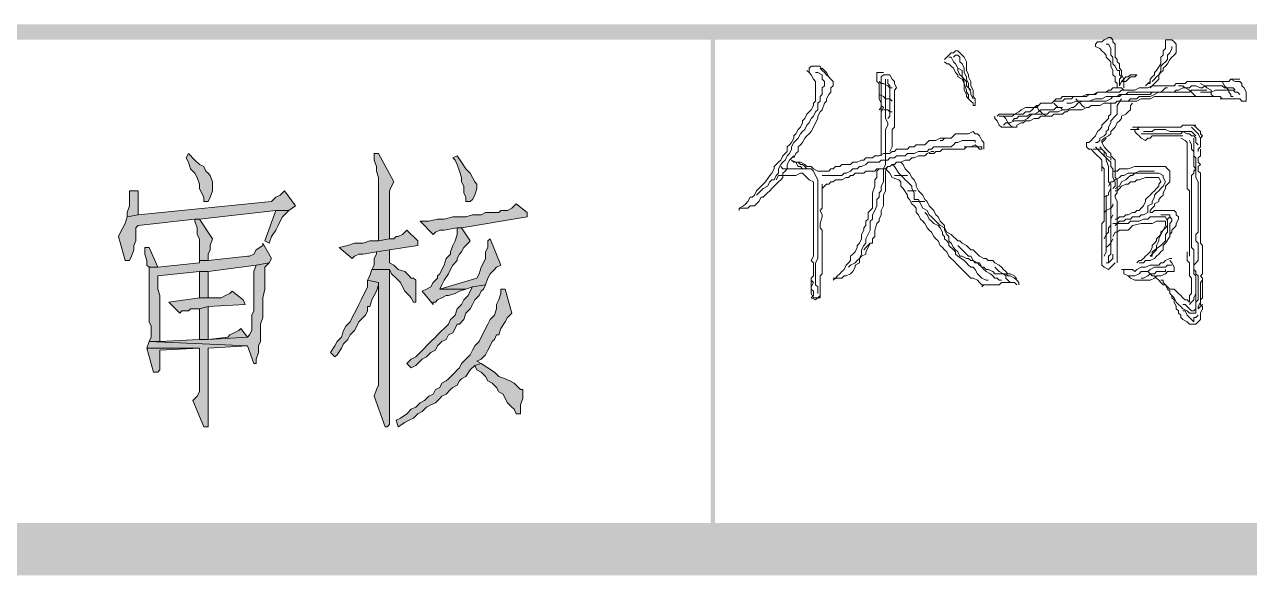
# Model space of a CAD drawing. Header units: inches. Extents: x 20 to 409, y 5 to 283.
# Drawn here: x 330 to 353.73, y 5.1 to 15.77 of the extents above; entities that cross this region are included whole.
import ezdxf

# ---------------------------------------------------------------- set-up
doc = ezdxf.new("R2010")
doc.units = ezdxf.units.IN
doc.header["$MEASUREMENT"] = 0
doc.layers.add('C00-00-00', color=7, linetype='Continuous')

msp = doc.modelspace()

# ---------------------------------------------------------------- hatches: boundary and pattern name
at = {"layer": 'C00-00-00'}
h = msp.add_hatch(color=0, dxfattribs=at)
h.dxf.hatch_style = 2
h.paths.add_polyline_path([(28.33, 15.766), (28.33, 15.469), (408.314, 15.766)])
h = msp.add_hatch(color=0, dxfattribs=at)
h.dxf.hatch_style = 2
h.paths.add_polyline_path([(28.33, 15.469), (408.314, 15.766), (408.314, 15.469)])
h = msp.add_hatch(color=0, dxfattribs=at)
h.dxf.hatch_style = 2
h.paths.add_polyline_path([(343.29, 5.606), (343.375, 5.606), (343.29, 15.596)])
h = msp.add_hatch(color=0, dxfattribs=at)
h.dxf.hatch_style = 2
h.paths.add_polyline_path([(343.375, 5.606), (343.29, 15.596), (343.375, 15.596)])
h = msp.add_hatch(color=0, dxfattribs=at)
h.dxf.hatch_style = 2
h.paths.add_polyline_path([(333.172, 13.268), (333.13, 13.183), (333.172, 13.099), (333.215, 12.972), (333.299, 12.887), (333.342, 12.802), (333.384, 12.675), (333.384, 12.591), (333.426, 12.506), (333.469, 12.421), (333.469, 12.337), (333.553, 12.337), (333.596, 12.421), (333.638, 12.548), (333.638, 12.718), (333.596, 12.845), (333.553, 12.887), (333.511, 12.929), (333.469, 13.014), (333.384, 13.056), (333.299, 13.141)])
h = msp.add_hatch(color=0, dxfattribs=at)
h.dxf.hatch_style = 2
h.paths.add_polyline_path([(336.855, 13.268), (336.771, 13.268), (336.771, 13.141), (336.813, 13.014), (336.813, 12.929), (336.855, 12.802), (336.855, 11.575), (337.067, 11.617), (337.067, 12.04), (337.067, 12.125), (337.067, 12.548), (337.109, 12.633), (337.152, 12.718)])
h = msp.add_hatch(color=0, dxfattribs=at)
h.dxf.hatch_style = 2
h.paths.add_polyline_path([(338.379, 13.226), (338.295, 13.183), (338.337, 13.141), (338.379, 13.056), (338.422, 12.929), (338.464, 12.802), (338.464, 12.718), (338.506, 12.633), (338.506, 12.506), (338.549, 12.421), (338.549, 12.337), (338.633, 12.337), (338.676, 12.379), (338.718, 12.464), (338.76, 12.591), (338.76, 12.675), (338.718, 12.718), (338.676, 12.802), (338.633, 12.887), (338.549, 12.972), (338.464, 13.099)])
h = msp.add_hatch(color=0, dxfattribs=at)
h.dxf.hatch_style = 2
h.paths.add_polyline_path([(335.035, 12.548), (334.95, 12.464), (334.866, 12.421), (334.823, 12.379), (334.781, 12.337), (332.199, 12.083), (331.987, 12.04), (331.945, 11.913), (331.902, 11.829), (331.86, 11.744), (331.818, 11.659), (331.945, 11.194), (332.029, 11.194), (332.072, 11.278), (332.114, 11.405), (332.114, 11.49), (332.156, 11.575), (332.156, 11.829), (332.199, 11.871), (333.299, 11.998), (333.384, 11.998), (334.866, 12.167), (335.12, 12.167), (335.247, 12.252)])
h = msp.add_hatch(color=0, dxfattribs=at)
h.dxf.hatch_style = 2
h.paths.add_polyline_path([(332.199, 12.548), (332.029, 12.548), (332.029, 12.464), (332.029, 12.252), (331.987, 12.125), (331.987, 12.04), (332.199, 12.083)])
h = msp.add_hatch(color=0, dxfattribs=at)
h.dxf.hatch_style = 2
h.paths.add_polyline_path([(335.12, 12.167), (334.866, 12.167), (334.654, 11.575), (334.739, 11.532), (334.781, 11.659), (334.866, 11.786), (334.908, 11.871), (334.95, 11.956), (334.993, 12.04), (335.035, 12.083), (335.077, 12.125)])
h = msp.add_hatch(color=0, dxfattribs=at)
h.dxf.hatch_style = 2
h.paths.add_polyline_path([(339.522, 12.294), (339.438, 12.21), (339.353, 12.167), (339.226, 12.167), (339.184, 12.125), (338.93, 12.125), (338.845, 12.083), (338.676, 12.083), (338.549, 12.04), (338.295, 12.04), (338.125, 11.998), (337.998, 11.998), (337.829, 11.956), (337.66, 11.956), (337.914, 11.702), (337.956, 11.744), (338.041, 11.786), (338.125, 11.786), (338.379, 11.829), (338.464, 11.829), (339.734, 12.04), (339.734, 12.125)])
h = msp.add_hatch(color=0, dxfattribs=at)
h.dxf.hatch_style = 2
h.paths.add_polyline_path([(333.384, 11.998), (333.299, 11.998), (333.299, 11.956), (333.342, 11.829), (333.342, 11.702), (333.384, 11.617), (333.384, 11.194), (333.553, 11.194), (333.553, 11.321), (333.596, 11.405), (333.596, 11.49), (333.638, 11.617)])
h = msp.add_hatch(color=0, dxfattribs=at)
h.dxf.hatch_style = 2
h.paths.add_polyline_path([(337.406, 11.786), (337.321, 11.702), (337.236, 11.659), (337.194, 11.659), (337.152, 11.617), (337.067, 11.617), (336.855, 11.575), (336.686, 11.575), (336.559, 11.532), (336.39, 11.532), (336.263, 11.49), (336.093, 11.448), (336.347, 11.236), (336.39, 11.278), (336.474, 11.321), (336.559, 11.321), (336.813, 11.363), (337.067, 11.405), (337.617, 11.49), (337.617, 11.575)])
h = msp.add_hatch(color=0, dxfattribs=at)
h.dxf.hatch_style = 2
h.paths.add_polyline_path([(338.464, 11.829), (338.379, 11.829), (338.379, 11.786), (338.379, 11.702), (338.337, 11.575), (338.295, 11.49), (338.252, 11.363), (338.252, 11.321), (338.168, 11.236), (338.125, 11.109), (338.083, 11.024), (338.041, 10.94), (337.998, 10.897), (337.998, 10.855), (337.914, 10.77), (337.871, 10.686), (337.787, 10.643), (337.702, 10.601), (337.914, 10.347), (337.914, 10.389), (337.956, 10.389), (337.998, 10.432), (338.083, 10.474), (338.168, 10.516), (338.21, 10.516), (338.337, 10.559), (338.422, 10.601), (338.549, 10.643), (338.041, 10.643), (338.083, 10.728), (338.125, 10.813), (338.21, 10.94), (338.252, 11.024), (338.295, 11.109), (338.379, 11.194), (338.379, 11.236), (338.422, 11.321), (338.464, 11.363), (338.506, 11.448), (338.591, 11.532), (338.633, 11.575)])
h = msp.add_hatch(color=0, dxfattribs=at)
h.dxf.hatch_style = 2
h.paths.add_polyline_path([(332.41, 11.448), (332.326, 11.448), (332.326, 11.321), (332.368, 11.194), (332.368, 11.109), (332.41, 11.067), (332.58, 11.067)])
h = msp.add_hatch(color=0, dxfattribs=at)
h.dxf.hatch_style = 2
h.paths.add_polyline_path([(334.612, 11.532), (334.612, 11.49), (334.485, 11.405), (334.442, 11.321), (334.358, 11.278), (334.315, 11.278), (333.553, 11.194), (333.384, 11.194), (333.384, 11.151), (332.58, 11.067), (332.41, 11.067), (332.41, 11.024), (332.41, 10.008), (332.453, 9.924), (332.453, 9.712), (332.41, 9.627), (332.622, 9.627), (332.622, 9.712), (332.622, 10.516), (332.58, 10.643), (332.58, 10.897), (333.384, 10.982), (333.553, 10.982), (334.485, 11.109), (334.739, 11.151), (334.781, 11.236)])
h = msp.add_hatch(color=0, dxfattribs=at)
h.dxf.hatch_style = 2
h.paths.add_polyline_path([(337.067, 11.405), (336.813, 11.363), (336.813, 11.321), (336.771, 11.236), (336.771, 11.109), (336.728, 11.024), (337.067, 11.024), (337.109, 10.94), (337.194, 10.855), (337.279, 10.77), (337.321, 10.686), (337.363, 10.601), (337.448, 10.516), (337.49, 10.474), (337.533, 10.389), (337.575, 10.389), (337.575, 10.516), (337.575, 10.813), (337.533, 10.855), (337.49, 10.855), (337.448, 10.897), (337.363, 10.982), (337.236, 11.024), (337.152, 11.109), (337.067, 11.151)])
h = msp.add_hatch(color=0, dxfattribs=at)
h.dxf.hatch_style = 2
h.paths.add_polyline_path([(339.014, 11.617), (338.972, 11.575), (338.972, 11.448), (338.93, 11.363), (338.93, 11.236), (338.887, 11.151), (338.845, 11.067), (338.803, 10.94), (338.76, 10.855), (338.041, 10.643), (338.549, 10.643), (338.676, 10.686), (338.93, 10.728), (338.972, 10.855), (339.014, 10.94), (339.099, 11.024), (339.141, 11.067), (339.226, 11.109)])
h = msp.add_hatch(color=0, dxfattribs=at)
h.dxf.hatch_style = 2
h.paths.add_polyline_path([(334.739, 11.151), (334.485, 11.109), (334.442, 10.982), (334.442, 10.22), (334.4, 10.135), (334.4, 9.839), (334.358, 9.754), (334.315, 9.712), (333.553, 9.67), (333.384, 9.67), (332.622, 9.627), (332.41, 9.627), (334.315, 9.543), (334.442, 9.204), (334.485, 9.204), (334.485, 9.289), (334.527, 9.416), (334.527, 9.543), (334.569, 9.627), (334.569, 9.966), (334.612, 10.093), (334.612, 10.474), (334.654, 10.643), (334.654, 11.067)])
h = msp.add_hatch(color=0, dxfattribs=at)
h.dxf.hatch_style = 2
h.paths.add_polyline_path([(333.553, 10.982), (333.384, 10.982), (333.384, 10.94), (333.384, 10.474), (333.553, 10.474)])
h = msp.add_hatch(color=0, dxfattribs=at)
h.dxf.hatch_style = 2
h.paths.add_polyline_path([(336.728, 11.024), (336.686, 10.897), (336.644, 10.813), (336.855, 10.77), (336.855, 8.781), (336.813, 8.696), (336.771, 8.569), (336.982, 7.976), (337.025, 7.976), (337.067, 8.019), (337.067, 11.024)])
h = msp.add_hatch(color=0, dxfattribs=at)
h.dxf.hatch_style = 2
h.paths.add_polyline_path([(336.644, 10.813), (336.644, 10.686), (336.601, 10.601), (336.559, 10.516), (336.517, 10.432), (336.474, 10.347), (336.432, 10.262), (336.39, 10.178), (336.347, 10.093), (336.305, 10.008), (336.22, 9.924), (336.178, 9.839), (336.136, 9.712), (336.051, 9.627), (336.009, 9.543), (335.924, 9.416), (336.009, 9.331), (336.051, 9.373), (336.136, 9.5), (336.178, 9.585), (336.263, 9.67), (336.305, 9.754), (336.39, 9.839), (336.432, 9.924), (336.474, 10.008), (336.559, 10.093), (336.601, 10.135), (336.644, 10.22), (336.644, 10.305), (336.686, 10.305), (336.728, 10.432), (336.771, 10.516), (336.813, 10.601), (336.855, 10.728), (336.855, 10.77)])
h = msp.add_hatch(color=0, dxfattribs=at)
h.dxf.hatch_style = 2
h.paths.add_polyline_path([(338.93, 10.728), (338.676, 10.686), (338.633, 10.601), (338.591, 10.516), (338.506, 10.432), (338.464, 10.347), (338.379, 10.262), (338.337, 10.135), (338.295, 10.093), (338.252, 10.051), (338.21, 9.966), (338.125, 9.881), (338.083, 9.839), (337.998, 9.754), (337.956, 9.712), (337.871, 9.627), (337.787, 9.543), (337.744, 9.5), (337.66, 9.416), (337.575, 9.331), (337.49, 9.289), (337.406, 9.204), (337.49, 9.119), (337.575, 9.162), (337.66, 9.246), (337.702, 9.289), (337.787, 9.331), (337.871, 9.416), (337.956, 9.458), (337.998, 9.543), (338.083, 9.627), (338.168, 9.67), (338.21, 9.754), (338.295, 9.797), (338.337, 9.881), (338.379, 9.966), (338.422, 9.966), (338.506, 10.051), (338.549, 10.178), (338.633, 10.262), (338.676, 10.347), (338.718, 10.432), (338.803, 10.516), (338.845, 10.601), (338.887, 10.643)])
h = msp.add_hatch(color=0, dxfattribs=at)
h.dxf.hatch_style = 2
h.paths.add_polyline_path([(334.019, 10.601), (333.977, 10.559), (333.892, 10.516), (333.807, 10.474), (333.384, 10.474), (332.791, 10.389), (333.003, 10.178), (333.045, 10.22), (333.172, 10.22), (333.215, 10.262), (333.384, 10.262), (333.553, 10.305), (334.273, 10.347), (334.231, 10.432)])
h = msp.add_hatch(color=0, dxfattribs=at)
h.dxf.hatch_style = 2
h.paths.add_polyline_path([(339.311, 10.643), (339.226, 10.643), (339.226, 10.559), (339.184, 10.432), (339.141, 10.347), (339.141, 10.262), (339.099, 10.135), (339.014, 10.051), (338.972, 9.966), (338.93, 9.881), (338.887, 9.797), (338.845, 9.712), (338.803, 9.627), (338.718, 9.543), (338.676, 9.458), (338.633, 9.373), (338.549, 9.289), (338.464, 9.204), (338.422, 9.119), (338.379, 9.077), (338.337, 9.035), (338.295, 8.992), (338.21, 8.908), (338.168, 8.865), (338.083, 8.823), (338.041, 8.738), (337.956, 8.696), (337.914, 8.611), (337.829, 8.569), (337.744, 8.484), (337.66, 8.442), (337.575, 8.357), (337.49, 8.315), (337.406, 8.23), (337.279, 8.146), (337.194, 8.103), (337.236, 7.976), (337.363, 8.061), (337.448, 8.103), (337.533, 8.146), (337.617, 8.23), (337.702, 8.273), (337.787, 8.357), (337.871, 8.4), (337.956, 8.442), (338.041, 8.527), (338.083, 8.569), (338.168, 8.611), (338.252, 8.696), (338.295, 8.738), (338.379, 8.781), (338.422, 8.865), (338.464, 8.908), (338.549, 8.95), (338.633, 9.077), (338.718, 9.162), (338.845, 9.204), (338.76, 9.246), (338.845, 9.289), (338.93, 9.373), (338.972, 9.458), (339.014, 9.543), (339.057, 9.627), (339.099, 9.67), (339.141, 9.754), (339.184, 9.754), (339.226, 9.881), (339.311, 10.008), (339.353, 10.093), (339.395, 10.135), (339.438, 10.178)])
h = msp.add_hatch(color=0, dxfattribs=at)
h.dxf.hatch_style = 2
h.paths.add_polyline_path([(333.553, 10.305), (333.384, 10.262), (333.384, 9.67), (333.553, 9.67)])
h = msp.add_hatch(color=0, dxfattribs=at)
h.dxf.hatch_style = 2
h.paths.add_polyline_path([(334.188, 9.881), (334.146, 9.839), (334.061, 9.797), (333.977, 9.754), (333.934, 9.712), (333.553, 9.67), (334.315, 9.712)])
h = msp.add_hatch(color=0, dxfattribs=at)
h.dxf.hatch_style = 2
h.paths.add_polyline_path([(332.41, 9.627), (332.368, 9.5), (333.384, 9.5), (333.384, 9.416), (333.384, 8.654), (333.342, 8.569), (333.257, 8.484), (333.469, 7.976), (333.553, 7.976), (333.553, 8.781), (333.553, 9.5), (334.315, 9.543)])
h = msp.add_hatch(color=0, dxfattribs=at)
h.dxf.hatch_style = 2
h.paths.add_polyline_path([(332.368, 9.5), (332.495, 9.035), (332.58, 9.035), (332.622, 9.077), (332.622, 9.458), (333.384, 9.5)])
h = msp.add_hatch(color=0, dxfattribs=at)
h.dxf.hatch_style = 2
h.paths.add_polyline_path([(338.845, 9.204), (338.718, 9.162), (338.76, 9.077), (338.845, 9.035), (338.93, 8.95), (338.972, 8.865), (339.057, 8.823), (339.141, 8.738), (339.184, 8.654), (339.268, 8.611), (339.311, 8.527), (339.353, 8.442), (339.438, 8.357), (339.48, 8.315), (339.522, 8.23), (339.607, 8.23), (339.607, 8.4), (339.649, 8.527), (339.649, 8.696), (339.607, 8.696), (339.565, 8.738), (339.522, 8.781), (339.48, 8.823), (339.395, 8.865), (339.311, 8.908), (339.184, 8.95), (339.099, 9.035), (338.972, 9.119)])
h = msp.add_hatch(color=0, dxfattribs=at)
h.dxf.hatch_style = 2
h.paths.add_polyline_path([(28.838, 6.114), (27.822, 5.098), (407.806, 6.114)])
h = msp.add_hatch(color=0, dxfattribs=at)
h.dxf.hatch_style = 2
h.paths.add_polyline_path([(27.822, 5.098), (407.806, 6.114), (408.822, 5.098)])

# ---------------------------------------------------------------- linework, layer by layer
at = {"layer": 'C00-00-00', "color": 0, "lineweight": 0}
for points in [[(350.741, 15.342), (350.741, 15.385), (350.783, 15.427), (350.868, 15.427), (350.91, 15.469), (350.995, 15.512), (351.037, 15.512), (351.079, 15.469), (351.079, 15.427), (351.122, 15.385), (351.122, 15.131), (351.164, 15.088), (351.164, 15.046), (351.206, 15.004), (351.206, 14.919), (351.249, 14.877), (351.249, 14.792), (351.291, 14.707), (351.291, 14.58), (351.291, 14.538)], [(352.095, 15.469), (352.095, 15.3), (352.053, 15.258), (352.053, 15.173), (352.011, 15.131), (352.011, 15.004), (351.926, 14.877), (351.884, 14.834), (351.884, 14.792), (351.841, 14.75), (351.799, 14.707), (351.799, 14.623), (351.757, 14.623)], [(352.095, 15.469), (352.222, 15.469), (352.265, 15.427), (352.307, 15.385), (352.307, 15.215), (352.265, 15.173), (352.222, 15.131), (352.18, 15.088), (352.138, 15.004), (352.095, 14.961), (352.053, 14.919), (352.053, 14.877), (352.011, 14.834), (351.968, 14.792), (351.968, 14.707), (351.926, 14.665), (351.884, 14.623), (351.841, 14.58), (351.799, 14.538)], [(347.82, 15.088), (347.862, 15.131), (347.904, 15.173), (347.947, 15.215), (347.989, 15.215), (348.031, 15.258), (348.074, 15.258), (348.116, 15.215), (348.158, 15.173), (348.201, 15.131), (348.243, 15.046), (348.243, 14.877), (348.285, 14.792), (348.285, 14.75), (348.328, 14.665), (348.328, 14.58), (348.37, 14.496), (348.37, 14.369), (348.412, 14.326), (348.412, 14.199), (348.37, 14.199), (348.37, 14.242), (348.328, 14.284), (348.285, 14.326), (348.243, 14.369)], [(350.741, 15.342), (350.825, 15.3), (350.868, 15.258), (350.91, 15.215), (350.952, 15.173), (350.952, 15.131), (350.995, 15.088), (351.037, 15.046), (351.037, 14.961), (351.079, 14.877), (351.079, 14.792), (351.122, 14.75), (351.122, 14.665), (351.164, 14.623), (351.164, 14.538)], [(350.952, 15.385), (350.995, 15.385), (351.037, 15.3), (351.037, 15.173), (351.079, 15.131), (351.079, 15.004), (351.122, 14.961), (351.164, 14.877), (351.206, 14.877), (351.206, 14.792), (351.249, 14.75), (351.206, 14.707), (351.206, 14.58), (351.249, 14.665), (351.333, 14.665), (351.418, 14.75), (351.503, 14.75), (351.545, 14.792), (351.418, 14.792), (351.376, 14.75), (351.333, 14.75), (351.291, 14.707), (351.249, 14.665)], [(352.222, 15.342), (352.222, 15.3), (352.18, 15.215), (352.138, 15.173), (352.138, 15.088), (352.095, 15.046), (352.053, 15.004), (352.011, 14.961), (352.011, 14.877), (351.968, 14.792), (351.926, 14.75), (351.884, 14.707), (351.841, 14.665)], [(345.195, 14.834), (345.195, 14.919), (345.237, 14.961), (345.407, 14.961), (345.449, 14.877), (345.491, 14.834), (345.534, 14.792), (345.576, 14.75), (345.534, 14.792), (345.491, 14.834), (345.449, 14.877), (345.407, 14.919)], [(347.82, 15.046), (347.862, 15.004), (347.904, 15.004), (347.947, 14.961), (347.989, 14.919), (348.031, 14.834), (348.074, 14.792), (348.074, 14.75), (348.158, 14.707), (348.201, 14.623), (348.243, 14.496), (348.243, 14.453), (348.285, 14.411), (348.285, 14.326), (348.328, 14.284)], [(347.904, 15.131), (347.947, 15.131), (347.989, 15.046), (348.031, 15.004), (348.074, 14.919), (348.074, 14.877), (348.116, 14.792), (348.158, 14.75), (348.201, 14.707), (348.243, 14.665), (348.243, 14.58), (348.285, 14.538), (348.328, 14.496)], [(347.947, 15.131), (347.989, 15.046), (348.031, 15.004), (348.074, 14.919), (348.158, 14.877), (348.158, 14.75), (348.201, 14.665), (348.201, 14.496), (348.243, 14.411), (348.243, 14.369), (348.285, 14.326), (348.328, 14.284)], [(347.989, 15.131), (348.031, 15.173), (348.074, 15.173), (348.116, 15.131), (348.116, 15.046), (348.158, 15.004), (348.201, 14.919), (348.201, 14.834), (348.243, 14.75), (348.243, 14.707), (348.285, 14.623), (348.285, 14.538), (348.328, 14.453), (348.328, 14.411), (348.37, 14.326)], [(345.153, 14.877), (345.195, 14.834), (345.237, 14.792), (345.28, 14.707), (345.322, 14.665), (345.322, 14.284), (345.28, 14.242), (345.28, 14.199), (345.237, 14.115), (345.195, 14.072), (345.153, 14.03), (345.11, 13.945), (345.068, 13.903), (345.068, 13.861), (345.026, 13.776), (344.983, 13.734), (344.941, 13.649), (344.899, 13.607), (344.899, 13.564), (344.856, 13.48), (344.814, 13.437), (344.772, 13.395), (344.772, 13.31), (344.729, 13.268), (344.687, 13.226), (344.645, 13.141), (344.602, 13.099), (344.56, 13.056), (344.518, 13.014), (344.518, 12.972), (344.475, 12.887), (344.433, 12.845), (344.348, 12.718), (344.306, 12.675), (344.264, 12.633), (344.221, 12.591), (344.179, 12.548), (344.137, 12.464), (344.094, 12.421), (344.052, 12.421), (344.01, 12.337), (343.967, 12.294), (343.925, 12.252), (343.84, 12.21), (343.84, 12.167)], [(345.322, 14.834), (345.364, 14.834), (345.449, 14.792), (345.449, 14.707), (345.491, 14.665), (345.491, 14.58), (345.449, 14.538), (345.449, 14.411), (345.407, 14.369), (345.407, 14.284), (345.364, 14.242), (345.364, 14.115), (345.322, 14.072), (345.28, 13.988), (345.237, 13.945), (345.195, 13.861), (345.153, 13.818), (345.11, 13.734), (345.068, 13.691), (345.026, 13.649), (344.983, 13.564), (344.941, 13.522), (344.899, 13.48), (344.856, 13.395), (344.856, 13.353), (344.814, 13.268), (344.772, 13.226), (344.729, 13.141), (344.687, 13.099), (344.645, 13.056), (344.602, 12.972), (344.602, 12.887), (344.56, 12.845), (344.518, 12.76), (344.475, 12.76), (344.433, 12.718), (344.391, 12.633), (344.306, 12.591), (344.221, 12.506), (344.179, 12.464)], [(345.449, 14.919), (345.491, 14.877), (345.534, 14.834), (345.576, 14.75), (345.618, 14.707), (345.661, 14.665), (345.661, 14.58), (345.618, 14.538), (345.618, 14.453), (345.576, 14.411), (345.534, 14.326), (345.534, 14.284), (345.491, 14.242), (345.449, 14.115), (345.407, 14.072), (345.364, 13.988), (345.364, 13.945), (345.322, 13.861), (345.28, 13.776), (345.237, 13.691), (345.195, 13.649), (345.153, 13.607), (345.11, 13.564), (345.068, 13.48), (345.026, 13.437), (344.983, 13.395), (344.983, 13.31), (344.941, 13.268), (344.899, 13.183)], [(346.634, 14.834), (346.507, 14.834), (346.507, 14.792), (346.507, 14.665), (346.55, 14.623), (346.55, 14.326), (346.592, 14.242), (346.592, 14.157), (346.55, 14.115)], [(346.592, 14.75), (346.634, 14.792), (346.761, 14.792), (346.804, 14.707), (346.846, 14.665), (346.846, 14.623), (346.888, 14.538), (346.846, 14.496), (346.846, 13.776), (346.804, 13.734), (346.804, 13.395), (346.761, 13.31)], [(346.592, 14.75), (346.592, 14.199), (346.634, 14.157), (346.592, 14.072), (346.592, 13.226)], [(346.677, 14.707), (346.677, 13.945), (346.719, 13.861), (346.719, 13.818), (346.677, 13.734), (346.677, 13.056), (346.634, 12.972), (346.634, 12.718), (346.592, 12.633), (346.592, 12.548), (346.55, 12.506), (346.55, 12.421), (346.507, 12.379), (346.507, 12.252), (346.465, 12.167), (346.423, 12.083), (346.423, 11.998), (346.38, 11.956), (346.38, 11.786), (346.296, 11.617), (346.296, 11.532), (346.253, 11.49), (346.211, 11.405), (346.211, 11.321), (346.169, 11.236), (346.126, 11.194), (346.084, 11.151), (345.999, 11.109), (345.957, 11.067)], [(346.55, 14.665), (346.592, 14.623), (346.634, 14.623), (346.719, 14.58), (346.761, 14.538), (346.804, 14.538)], [(346.719, 14.707), (346.719, 14.623), (346.761, 14.58), (346.761, 13.988), (346.719, 13.945)], [(348.836, 13.988), (348.878, 14.03), (349.174, 14.03), (349.259, 14.072), (349.301, 14.115), (349.386, 14.157), (349.555, 14.157), (349.598, 14.199), (349.64, 14.199), (349.682, 14.242), (349.894, 14.242), (349.936, 14.284), (350.106, 14.284), (350.148, 14.326), (350.275, 14.326), (350.317, 14.369), (350.487, 14.369), (350.571, 14.411), (350.698, 14.411), (350.783, 14.453), (351.206, 14.453), (351.249, 14.496), (351.503, 14.496), (351.587, 14.538), (351.757, 14.538), (351.841, 14.58), (352.265, 14.58), (352.307, 14.623), (352.476, 14.623), (352.519, 14.665), (353.323, 14.665), (353.365, 14.707), (353.535, 14.707)], [(348.878, 13.988), (349.132, 13.988), (349.174, 14.03), (349.344, 14.03), (349.386, 14.072), (349.471, 14.072), (349.513, 14.115), (349.555, 14.157), (349.598, 14.157), (349.64, 14.199), (349.682, 14.242), (349.894, 14.242), (349.936, 14.284), (349.979, 14.326), (350.063, 14.326), (350.106, 14.369), (350.402, 14.369), (350.571, 14.369), (350.614, 14.411), (350.741, 14.411), (350.783, 14.453), (350.952, 14.453), (350.995, 14.496), (351.037, 14.496), (351.079, 14.538), (351.249, 14.538), (351.291, 14.496), (351.46, 14.496)], [(349.132, 13.903), (349.174, 13.945), (349.217, 13.945), (349.259, 13.988), (349.428, 13.988), (349.471, 14.03), (349.809, 14.03), (349.852, 14.072), (350.021, 14.072), (350.106, 14.115), (350.19, 14.115), (350.275, 14.157), (350.317, 14.157), (350.36, 14.199), (350.402, 14.242), (350.487, 14.284), (350.952, 14.284), (351.037, 14.326), (351.079, 14.369), (351.122, 14.369), (351.164, 14.369), (351.206, 14.411), (351.333, 14.411), (351.376, 14.453), (352.265, 14.453), (352.307, 14.496), (352.349, 14.496), (352.434, 14.538), (352.561, 14.538), (352.603, 14.58), (352.688, 14.58), (352.773, 14.538), (352.815, 14.538), (352.857, 14.58), (353.196, 14.58), (353.238, 14.538), (353.408, 14.538), (353.45, 14.496)], [(350.19, 14.242), (350.275, 14.242), (350.36, 14.284), (350.614, 14.284), (350.741, 14.326), (350.868, 14.326), (350.952, 14.369), (351.206, 14.369), (351.249, 14.411), (351.799, 14.411), (351.841, 14.453), (352.265, 14.453), (352.476, 14.453), (352.561, 14.453), (352.603, 14.496), (352.9, 14.496)], [(351.376, 14.284), (351.418, 14.326), (351.545, 14.326), (351.587, 14.369), (351.799, 14.369), (351.884, 14.411), (351.968, 14.453), (352.011, 14.453), (352.053, 14.496), (352.095, 14.538), (352.138, 14.538)], [(351.799, 14.665), (351.757, 14.623), (351.714, 14.58)], [(352.349, 14.58), (352.434, 14.58), (352.476, 14.538), (352.561, 14.496), (352.603, 14.453), (352.646, 14.411), (352.688, 14.369)], [(352.773, 14.623), (352.857, 14.58), (352.9, 14.538), (352.984, 14.496), (352.984, 14.411), (353.027, 14.369)], [(352.773, 14.453), (352.984, 14.453), (353.069, 14.496), (353.408, 14.496), (353.45, 14.453), (353.492, 14.453), (353.535, 14.411)], [(353.365, 14.707), (353.45, 14.665), (353.535, 14.665), (353.577, 14.623), (353.577, 14.58), (353.619, 14.538), (353.662, 14.453), (353.662, 14.284), (353.577, 14.284), (353.535, 14.326), (353.154, 14.326)], [(353.196, 14.665), (353.238, 14.58), (353.281, 14.538), (353.323, 14.496), (353.323, 14.453), (353.365, 14.411), (353.365, 14.369), (353.408, 14.369)], [(346.55, 14.411), (346.634, 14.369), (346.677, 14.326), (346.761, 14.326), (346.804, 14.284)], [(348.793, 13.988), (348.793, 13.945), (348.836, 13.903), (348.878, 13.818), (348.92, 13.776), (349.217, 13.776), (349.217, 13.818), (349.301, 13.861), (349.344, 13.861), (349.386, 13.903), (349.471, 13.903), (349.555, 13.945), (349.64, 13.945), (349.682, 13.988), (349.894, 13.988), (349.936, 14.03), (349.979, 14.03), (350.106, 14.03), (350.148, 14.072), (350.19, 14.072), (350.233, 14.115), (350.487, 14.115), (350.571, 14.157), (350.614, 14.157), (350.656, 14.199), (350.825, 14.199), (350.91, 14.242), (351.122, 14.242), (351.164, 14.284), (351.545, 14.284), (351.63, 14.326), (351.799, 14.326), (351.884, 14.369), (352.73, 14.369)], [(349.936, 14.242), (349.979, 14.199), (350.021, 14.157), (350.063, 14.157), (350.106, 14.115), (350.148, 14.115)], [(350.36, 14.326), (350.402, 14.284), (350.444, 14.242), (350.487, 14.199), (350.529, 14.157)], [(351.037, 14.242), (351.037, 14.03), (350.995, 13.988), (350.995, 13.945), (350.952, 13.903), (350.91, 13.861), (350.868, 13.818), (350.868, 13.776), (350.825, 13.734), (350.783, 13.691), (350.741, 13.607), (350.698, 13.564), (350.656, 13.522), (350.614, 13.48)], [(351.249, 14.326), (351.164, 14.199), (351.164, 14.03), (351.122, 13.988), (351.037, 13.903), (351.037, 13.861), (350.995, 13.776), (350.995, 13.734), (350.952, 13.691), (350.952, 13.649), (350.91, 13.607), (350.825, 13.564), (350.825, 13.522), (350.783, 13.48), (350.741, 13.48)], [(351.46, 14.242), (351.418, 14.199), (351.418, 14.115), (351.376, 14.072), (351.333, 14.03), (351.249, 13.988), (351.249, 13.945), (351.206, 13.903), (351.164, 13.861), (351.122, 13.776), (351.079, 13.734), (351.037, 13.691), (351.037, 13.649), (350.995, 13.607), (350.91, 13.564), (350.868, 13.522), (350.868, 13.48)], [(352.603, 14.369), (353.154, 14.369), (353.196, 14.326), (353.365, 14.326)], [(346.592, 14.157), (346.592, 14.03)], [(346.634, 14.115), (346.719, 14.115), (346.761, 14.072), (346.804, 14.072)], [(348.963, 13.818), (349.005, 13.861), (349.09, 13.861), (349.174, 13.903), (349.344, 13.903), (349.428, 13.945), (349.471, 13.988), (349.513, 14.03), (349.555, 14.03), (349.64, 14.072), (349.682, 14.115), (349.936, 14.115), (349.979, 14.157), (350.106, 14.157)], [(349.598, 14.199), (349.64, 14.115), (349.682, 14.072), (349.725, 14.03), (349.809, 13.988)], [(348.92, 13.988), (348.963, 13.988), (349.005, 13.945), (349.047, 13.861), (349.09, 13.818), (349.132, 13.776), (349.174, 13.776)], [(351.418, 13.734), (351.587, 13.734), (351.545, 13.734), (351.587, 13.776), (351.545, 13.734)], [(351.46, 13.776), (352.392, 13.776), (352.434, 13.818), (352.688, 13.818)], [(352.603, 13.776), (352.646, 13.734), (352.688, 13.691), (352.73, 13.649), (352.773, 13.564), (352.773, 13.522)], [(352.646, 13.818), (352.688, 13.776), (352.73, 13.734), (352.773, 13.691), (352.773, 13.649), (352.815, 13.607), (352.773, 13.564), (352.773, 13.395), (352.73, 13.353), (352.73, 13.31)], [(344.941, 13.099), (345.026, 13.099), (345.11, 13.056), (345.153, 13.014), (345.237, 13.014), (345.28, 12.972), (345.364, 12.929), (345.576, 12.929), (345.618, 12.972), (345.661, 12.972), (345.703, 13.014), (345.788, 13.014), (345.83, 13.056), (345.999, 13.056), (346.042, 13.099), (346.126, 13.099), (346.211, 13.141), (346.253, 13.141), (346.296, 13.183), (346.423, 13.183), (346.465, 13.226), (346.55, 13.226), (346.634, 13.268), (346.761, 13.268), (346.804, 13.31), (346.846, 13.31), (346.888, 13.353), (347.1, 13.353), (347.142, 13.395), (347.227, 13.395), (347.269, 13.437), (347.439, 13.437), (347.481, 13.48), (347.523, 13.522), (347.65, 13.522), (347.735, 13.564), (347.862, 13.564)], [(347.735, 13.522), (347.777, 13.522), (347.82, 13.564), (347.947, 13.564), (347.989, 13.607), (348.031, 13.649), (348.285, 13.649), (348.37, 13.691), (348.412, 13.649), (348.455, 13.649), (348.497, 13.607), (348.539, 13.522), (348.582, 13.48), (348.582, 13.353)], [(350.952, 13.564), (350.91, 13.522), (350.868, 13.48), (350.91, 13.395), (350.952, 13.353), (350.995, 13.31), (351.037, 13.268), (351.037, 13.226), (351.079, 13.183), (351.122, 13.141), (351.122, 12.802), (351.164, 12.76), (351.164, 12.506), (351.122, 12.464), (351.122, 12.421), (351.164, 12.337), (351.164, 11.617), (351.164, 11.575), (351.164, 11.151)], [(351.503, 13.734), (351.503, 13.691), (351.545, 13.649), (351.587, 13.607), (351.63, 13.564), (351.714, 13.522), (351.757, 13.564), (351.799, 13.564), (351.841, 13.607), (352.434, 13.607)], [(351.63, 13.649), (352.392, 13.649), (352.434, 13.691), (352.603, 13.691), (352.646, 13.649), (352.688, 13.607)], [(351.672, 13.691), (351.841, 13.691), (351.884, 13.734), (352.095, 13.734), (352.18, 13.691), (352.434, 13.691), (352.519, 13.649), (352.561, 13.649), (352.603, 13.607), (352.646, 13.607), (352.688, 13.564), (352.688, 13.48), (352.73, 13.437)], [(352.646, 13.564), (352.646, 13.014), (352.688, 12.972), (352.688, 12.802), (352.73, 12.718), (352.73, 11.744), (352.688, 11.702), (352.688, 11.575), (352.73, 11.532), (352.73, 11.194), (352.646, 11.109), (352.646, 10.94), (352.688, 10.897), (352.688, 10.178), (352.646, 10.178), (352.561, 10.178), (352.519, 10.22), (352.434, 10.262), (352.392, 10.305), (352.349, 10.347), (352.307, 10.389), (352.265, 10.474), (352.222, 10.516), (352.18, 10.559)], [(352.392, 13.564), (352.476, 13.522), (352.519, 13.48), (352.519, 12.591), (352.561, 12.548), (352.561, 11.956), (352.561, 11.744), (352.561, 11.278)], [(345.449, 12.845), (345.83, 12.845), (345.872, 12.887), (345.915, 12.887), (345.999, 12.929), (346.042, 12.972), (346.126, 12.972), (346.169, 13.014), (346.211, 13.014), (346.296, 13.056), (346.338, 13.099), (346.55, 13.099), (346.592, 13.141), (346.719, 13.141), (346.761, 13.183), (346.846, 13.183), (346.888, 13.226), (346.973, 13.226), (347.058, 13.226), (347.1, 13.268), (347.227, 13.268), (347.312, 13.31), (347.481, 13.31), (347.523, 13.353), (347.566, 13.353), (347.608, 13.395), (347.947, 13.395), (347.989, 13.437), (348.031, 13.48), (348.074, 13.48), (348.158, 13.522), (348.412, 13.522), (348.412, 13.48)], [(345.449, 12.548), (345.449, 12.591), (345.491, 12.633), (345.534, 12.675), (345.576, 12.675), (345.618, 12.718), (345.661, 12.718), (345.703, 12.76), (345.83, 12.76), (345.915, 12.802), (345.957, 12.802), (345.999, 12.845), (346.042, 12.845), (346.084, 12.887), (346.253, 12.887), (346.296, 12.929), (346.465, 12.929), (346.507, 12.972), (346.634, 12.972), (346.677, 12.972), (346.719, 13.014), (346.761, 13.014), (346.804, 13.056), (346.846, 13.056), (346.888, 13.099), (346.973, 13.099), (347.058, 13.141), (347.142, 13.141), (347.185, 13.183), (347.227, 13.183), (347.312, 13.226), (347.439, 13.226), (347.481, 13.268), (347.566, 13.31), (347.608, 13.31)], [(347.523, 13.268), (347.608, 13.268), (347.65, 13.31), (347.735, 13.31), (347.777, 13.353), (348.201, 13.353), (348.243, 13.395), (348.37, 13.395)], [(348.201, 13.395), (348.455, 13.395), (348.497, 13.353), (348.539, 13.353)], [(348.285, 13.395), (348.328, 13.395), (348.412, 13.437), (348.455, 13.395), (348.539, 13.395), (348.539, 13.353)], [(350.614, 13.48), (350.571, 13.48), (350.571, 13.437), (350.571, 13.395), (350.614, 13.353), (350.656, 13.353), (350.698, 13.31), (350.783, 13.226), (350.825, 13.183), (350.868, 13.141), (350.868, 12.929)], [(350.698, 13.353), (350.868, 13.353), (350.91, 13.31), (350.952, 13.268), (350.952, 13.226), (351.037, 13.183), (351.037, 13.141)], [(350.741, 13.395), (350.783, 13.353), (350.825, 13.31), (350.868, 13.268), (350.91, 13.226), (350.995, 13.141), (351.037, 13.099), (351.037, 13.014), (351.079, 12.972), (351.079, 12.802), (351.122, 12.718), (351.122, 12.633), (351.079, 12.591)], [(350.825, 13.395), (350.868, 13.353), (350.91, 13.31), (350.91, 13.226), (350.952, 13.183), (350.952, 13.141), (350.995, 13.014), (350.995, 12.718), (351.037, 12.675), (351.037, 11.321), (350.995, 11.278), (350.995, 11.151)], [(352.561, 13.522), (352.603, 13.437), (352.603, 13.353), (352.646, 13.31), (352.646, 13.226), (352.688, 13.183), (352.688, 12.972), (352.646, 12.929), (352.646, 12.887), (352.603, 12.845), (352.603, 11.871), (352.603, 11.829), (352.603, 11.448), (352.646, 11.405), (352.646, 11.024), (352.688, 10.982), (352.688, 10.94), (352.73, 10.897), (352.73, 10.432), (352.688, 10.389), (352.688, 10.262), (352.646, 10.22), (352.603, 10.22), (352.561, 10.262), (352.519, 10.305), (352.476, 10.347), (352.434, 10.347)], [(352.773, 13.353), (352.773, 13.226), (352.73, 13.183), (352.73, 13.099), (352.773, 13.056), (352.73, 13.014), (352.73, 12.929), (352.773, 12.887), (352.773, 11.829), (352.773, 11.786), (352.773, 11.532), (352.815, 11.49), (352.815, 10.94), (352.773, 10.897), (352.815, 10.855), (352.815, 10.474), (352.773, 10.432), (352.773, 10.389), (352.73, 10.305), (352.73, 10.262), (352.773, 10.305), (352.815, 10.347)], [(344.899, 13.226), (344.814, 13.141), (344.772, 13.056), (344.772, 12.972), (344.729, 12.929), (344.687, 12.887), (344.687, 12.802), (344.645, 12.76), (344.602, 12.718), (344.56, 12.675), (344.518, 12.633), (344.475, 12.591), (344.433, 12.548), (344.391, 12.506), (344.306, 12.421), (344.264, 12.421), (344.221, 12.337), (344.179, 12.294), (344.137, 12.252), (344.052, 12.252), (344.01, 12.21), (343.84, 12.21)], [(346.804, 13.056), (346.846, 13.014), (346.931, 12.887), (347.015, 12.802), (347.058, 12.76), (347.1, 12.718), (347.185, 12.633), (347.185, 12.591), (347.227, 12.506), (347.227, 12.379), (347.312, 12.379), (347.354, 12.294), (347.396, 12.21), (347.481, 12.167), (347.523, 12.083), (347.566, 12.04), (347.608, 11.998), (347.65, 11.956), (347.693, 11.913), (347.735, 11.871), (347.82, 11.829), (347.82, 11.786), (347.862, 11.702), (347.904, 11.659), (347.904, 11.575), (347.947, 11.532), (347.989, 11.448), (348.031, 11.405), (348.074, 11.363), (348.116, 11.278), (348.158, 11.278), (348.243, 11.236), (348.285, 11.236), (348.328, 11.194), (348.37, 11.194), (348.412, 11.151), (348.497, 11.151), (348.539, 11.067), (348.582, 11.067), (348.624, 11.024), (348.666, 11.024), (348.751, 10.982), (348.793, 10.94), (349.005, 10.94), (349.047, 10.897), (349.09, 10.897), (349.174, 10.855), (349.217, 10.855)], [(346.973, 13.099), (347.015, 13.056), (347.058, 12.972), (347.1, 12.929), (347.142, 12.887), (347.185, 12.802), (347.227, 12.76), (347.269, 12.675), (347.269, 12.633), (347.312, 12.548), (347.354, 12.506), (347.396, 12.464), (347.439, 12.379), (347.481, 12.337), (347.523, 12.252), (347.566, 12.21), (347.608, 12.167), (347.65, 12.083), (347.693, 12.04), (347.735, 11.956), (347.777, 11.913), (347.82, 11.871), (347.82, 11.829), (347.862, 11.744), (347.947, 11.702), (348.074, 11.575), (348.116, 11.575), (348.158, 11.532), (348.243, 11.49), (348.285, 11.448), (348.328, 11.405), (348.37, 11.405), (348.412, 11.363), (348.455, 11.321), (348.497, 11.278), (348.582, 11.236), (348.624, 11.236), (348.666, 11.194), (348.751, 11.194), (348.793, 11.151), (348.878, 11.109), (348.92, 11.067), (348.963, 11.024), (349.005, 10.982), (349.047, 10.94), (349.09, 10.94), (349.174, 10.897), (349.217, 10.813)], [(350.868, 13.056), (350.868, 13.014), (350.91, 12.972), (350.91, 11.956), (350.868, 11.913), (350.868, 11.109)], [(344.56, 12.76), (344.602, 12.845), (344.941, 12.845), (345.026, 12.887), (345.068, 12.887), (345.11, 12.845), (345.153, 12.802), (345.195, 12.76), (345.28, 12.718), (345.28, 11.278), (345.237, 11.194), (345.28, 11.151), (345.28, 10.897), (345.237, 10.855), (345.237, 10.559), (345.28, 10.474), (345.322, 10.474), (345.364, 10.474)], [(344.645, 13.014), (344.687, 12.972), (345.237, 12.972), (345.28, 12.929), (345.322, 12.845), (345.364, 12.76), (345.364, 11.236), (345.322, 11.151), (345.322, 10.728), (345.364, 10.686), (345.364, 10.559)], [(346.55, 12.972), (346.507, 12.929), (346.507, 12.802), (346.465, 12.76), (346.465, 12.633), (346.423, 12.506), (346.423, 12.21), (346.38, 12.167), (346.338, 12.125), (346.338, 11.998), (346.296, 11.956), (346.296, 11.871), (346.253, 11.829), (346.253, 11.786), (346.211, 11.702), (346.211, 11.617), (346.169, 11.532), (346.126, 11.49), (346.126, 11.448), (346.084, 11.363), (346.042, 11.321), (345.999, 11.278), (345.999, 11.194), (345.957, 11.151), (345.915, 11.109), (345.872, 11.024), (345.83, 10.982), (345.788, 10.94), (345.745, 10.897), (345.703, 10.855), (345.661, 10.813)], [(346.719, 13.014), (346.677, 12.929), (346.677, 12.548), (346.634, 12.464), (346.634, 12.252), (346.592, 12.167), (346.592, 12.083), (346.55, 11.998), (346.55, 11.956), (346.507, 11.913), (346.465, 11.786), (346.465, 11.659), (346.423, 11.617), (346.423, 11.532), (346.38, 11.532), (346.296, 11.448), (346.253, 11.405)], [(346.677, 12.972), (346.719, 12.929), (346.761, 12.887), (346.804, 12.802), (346.931, 12.76), (346.973, 12.718), (346.973, 12.633), (347.015, 12.591), (347.1, 12.464), (347.1, 12.421), (347.142, 12.379), (347.185, 12.294), (347.227, 12.252), (347.269, 12.21), (347.269, 12.125), (347.312, 12.083), (347.354, 11.998), (347.396, 11.956), (347.439, 11.913), (347.481, 11.829), (347.523, 11.786), (347.566, 11.744), (347.608, 11.659), (347.65, 11.617), (347.693, 11.575), (347.735, 11.49), (347.777, 11.448), (347.82, 11.405), (347.862, 11.363), (347.904, 11.278), (347.947, 11.236), (347.989, 11.194), (348.074, 11.109), (348.116, 11.067), (348.158, 11.024), (348.201, 10.982), (348.243, 10.94), (348.285, 10.897), (348.328, 10.855), (348.37, 10.855), (348.455, 10.813), (348.497, 10.77), (348.539, 10.728), (348.582, 10.728), (348.539, 10.686)], [(346.846, 12.845), (347.1, 12.845)], [(350.995, 12.633), (351.037, 12.718), (351.079, 12.718), (351.122, 12.76), (351.206, 12.802), (351.249, 12.845), (351.291, 12.845), (351.376, 12.887), (351.968, 12.887), (352.053, 12.845), (352.053, 12.802), (352.095, 12.718), (352.053, 12.633), (352.011, 12.591), (351.968, 12.548), (351.926, 12.506), (351.884, 12.464), (351.884, 12.421), (351.841, 12.337), (351.841, 12.294), (351.757, 12.252), (351.757, 12.125), (351.672, 12.083), (351.63, 12.083), (351.587, 12.04), (351.46, 12.04), (351.418, 11.998), (351.333, 11.998), (351.291, 11.956), (351.206, 11.956), (351.164, 11.913), (351.079, 11.913)], [(351.079, 12.929), (351.164, 12.929), (351.206, 12.972), (351.376, 12.972), (351.503, 13.014), (352.095, 13.014), (352.138, 12.972), (352.18, 12.929), (352.18, 12.718), (352.095, 12.633), (352.095, 12.591), (352.053, 12.506), (352.053, 12.464), (352.011, 12.421), (351.968, 12.379), (351.968, 12.337), (351.884, 12.294), (351.884, 12.252), (351.841, 12.21), (351.799, 12.167), (351.799, 12.125)], [(351.122, 12.591), (351.206, 12.633), (351.249, 12.718), (351.333, 12.76), (351.376, 12.802), (351.418, 12.845), (351.46, 12.845), (351.503, 12.887), (351.587, 12.929), (351.884, 12.929)], [(345.449, 12.675), (345.449, 12.21), (345.407, 12.167), (345.449, 12.083), (345.449, 12.04), (345.407, 11.913), (345.407, 11.829), (345.449, 11.786), (345.449, 10.94), (345.407, 10.897), (345.407, 10.474), (345.364, 10.474)], [(350.91, 12.421), (350.995, 12.464), (350.995, 12.506), (351.037, 12.591), (351.037, 12.675)], [(351.122, 12.548), (351.164, 12.548), (351.206, 12.591), (351.249, 12.633), (351.333, 12.675), (351.376, 12.675), (351.418, 12.718), (351.503, 12.718), (351.545, 12.76), (351.587, 12.76), (351.714, 12.802), (351.968, 12.802), (352.011, 12.718), (351.968, 12.675), (351.968, 12.633), (351.926, 12.591), (351.884, 12.548), (351.841, 12.506), (351.799, 12.464), (351.757, 12.421), (351.714, 12.379), (351.714, 12.337), (351.672, 12.252), (351.63, 12.21), (351.587, 12.167), (351.545, 12.167), (351.503, 12.125), (351.46, 12.125), (351.376, 12.083), (351.333, 12.083), (351.291, 12.04), (351.206, 12.04), (351.164, 11.998), (351.122, 11.998)], [(347.1, 12.548), (347.269, 12.548)], [(350.952, 12.464), (350.952, 11.363)], [(347.185, 12.337), (347.439, 12.337)], [(347.439, 12.125), (347.481, 12.083), (347.523, 11.998), (347.566, 11.956), (347.608, 11.913), (347.693, 11.871), (347.735, 11.829), (347.777, 11.744), (347.777, 11.702), (347.82, 11.659), (347.82, 11.617), (347.862, 11.575), (347.904, 11.532), (347.904, 11.49), (347.989, 11.405), (348.031, 11.363), (348.031, 11.321), (348.074, 11.278), (348.201, 11.194), (348.243, 11.151), (348.285, 11.109), (348.328, 11.067), (348.37, 11.067), (348.412, 11.024), (348.455, 10.94), (348.497, 10.897), (348.539, 10.855), (348.624, 10.813), (348.666, 10.813)], [(350.91, 12.125), (350.952, 12.167), (351.037, 12.21), (351.079, 12.252), (351.079, 12.294)], [(351.799, 12.125), (351.841, 12.125), (351.884, 12.167), (352.265, 12.167), (352.307, 12.125), (352.307, 12.083), (352.349, 12.04), (352.349, 11.998), (352.307, 11.913), (352.307, 11.871), (352.265, 11.829), (352.222, 11.786), (352.222, 11.744), (352.18, 11.702), (352.18, 11.659), (352.095, 11.532), (352.053, 11.49), (352.053, 11.405), (352.011, 11.363), (351.968, 11.321), (351.926, 11.278), (351.884, 11.236), (351.799, 11.194), (351.757, 11.194), (351.714, 11.194), (351.672, 11.151), (351.587, 11.151)], [(350.91, 11.617), (350.952, 11.702), (350.995, 11.744), (350.995, 11.829), (351.037, 11.871), (351.037, 11.998), (351.079, 12.083)], [(351.079, 11.659), (351.122, 11.744), (351.164, 11.744), (351.206, 11.786), (351.376, 11.786), (351.418, 11.829), (351.46, 11.871), (351.63, 11.913), (351.841, 11.913), (351.926, 11.956), (352.095, 11.956), (352.095, 11.913), (352.095, 11.871), (352.053, 11.786), (352.011, 11.744), (352.011, 11.702), (351.968, 11.659), (351.926, 11.617), (351.926, 11.575), (351.884, 11.532), (351.841, 11.49), (351.841, 11.448), (351.799, 11.363), (351.757, 11.321), (351.714, 11.278), (351.672, 11.236), (351.63, 11.194), (351.587, 11.194), (351.545, 11.151)], [(351.122, 11.871), (351.164, 11.913), (351.376, 11.913), (351.418, 11.956), (351.587, 11.956), (351.672, 11.998), (351.757, 11.998), (351.799, 12.04), (352.095, 12.04), (352.138, 11.956), (352.138, 11.871), (352.095, 11.829), (352.053, 11.786), (351.968, 11.617), (351.968, 11.575), (351.926, 11.49), (351.926, 11.405), (351.884, 11.363), (351.841, 11.321), (351.799, 11.278), (351.841, 11.278), (351.841, 11.363), (352.011, 11.49), (352.053, 11.532), (352.095, 11.575), (352.095, 11.659), (352.095, 11.702), (352.138, 11.744), (352.138, 11.998), (352.18, 12.04)], [(351.164, 11.998), (351.206, 12.04)], [(352.011, 12.083), (352.18, 12.083), (352.18, 12.04), (352.222, 11.998), (352.222, 11.956), (352.18, 11.913), (352.18, 11.702)], [(346.38, 11.532), (346.338, 11.448), (346.296, 11.363), (346.296, 11.321), (346.211, 11.278), (346.169, 11.236), (346.169, 11.151), (346.084, 11.109), (346.084, 11.067), (346.042, 10.982), (345.999, 10.94), (345.915, 10.897), (345.872, 10.897), (345.83, 10.855), (345.661, 10.855)], [(348.074, 11.49), (348.116, 11.448), (348.158, 11.405), (348.201, 11.363), (348.285, 11.278), (348.328, 11.278), (348.37, 11.194), (348.455, 11.151), (348.497, 11.109), (348.539, 11.067), (348.582, 11.024), (348.624, 10.982), (348.709, 10.94), (348.751, 10.897), (348.793, 10.855), (348.836, 10.855), (348.878, 10.813), (348.92, 10.813)], [(350.91, 11.278), (350.952, 11.363), (350.952, 11.448), (350.995, 11.49), (351.037, 11.532), (351.079, 11.617)], [(350.952, 11.151), (350.995, 11.151), (351.037, 11.194), (351.079, 11.236), (351.079, 11.321)], [(351.249, 11.024), (351.46, 11.024), (351.503, 10.982), (351.545, 11.024), (351.63, 11.067), (351.714, 11.067), (351.799, 11.109), (351.968, 11.109), (352.011, 11.151), (352.053, 11.151), (352.095, 11.194), (352.18, 11.236), (352.222, 11.236)], [(351.291, 11.024), (351.291, 10.94), (351.376, 10.897), (351.418, 10.855), (351.503, 10.813), (351.799, 10.813), (351.884, 10.855), (351.926, 10.897), (352.011, 10.897), (352.095, 10.94), (352.138, 10.982), (352.265, 10.982), (352.265, 11.024), (352.265, 11.067), (352.222, 11.151), (352.18, 11.194)], [(352.519, 11.363), (352.519, 11.194), (352.561, 11.151), (352.561, 10.897), (352.603, 10.855), (352.603, 10.559), (352.561, 10.516), (352.561, 10.389), (352.519, 10.432), (352.476, 10.432), (352.434, 10.474), (352.392, 10.516), (352.349, 10.559), (352.307, 10.601), (352.265, 10.643), (352.18, 10.643), (352.138, 10.686), (352.095, 10.728), (352.053, 10.728), (352.011, 10.77), (351.968, 10.813), (351.926, 10.855), (351.884, 10.897), (351.841, 10.897), (351.799, 10.94), (351.757, 10.982)], [(348.793, 11.067), (348.836, 11.024), (348.878, 10.982), (348.963, 10.94), (349.005, 10.897), (349.005, 10.855), (349.047, 10.813), (349.09, 10.77), (349.047, 10.77)], [(350.868, 11.151), (350.868, 11.109), (350.91, 11.067), (350.995, 11.024), (351.037, 11.067), (351.079, 11.109), (351.122, 11.151)], [(351.376, 10.897), (351.503, 10.897), (351.587, 10.94), (351.63, 10.982), (351.757, 10.982), (351.799, 11.024), (351.884, 11.067), (352.095, 11.067), (352.138, 11.109), (352.222, 11.109)], [(351.63, 10.855), (351.672, 10.855), (351.757, 10.897), (351.799, 10.94), (351.884, 10.94), (351.926, 10.982), (352.095, 10.982), (352.095, 11.024)], [(345.237, 10.813), (345.28, 10.77), (345.237, 10.686), (345.237, 10.643), (345.28, 10.601), (345.28, 10.516), (345.237, 10.474), (345.322, 10.432), (345.364, 10.474), (345.407, 10.516)], [(348.582, 10.728), (348.878, 10.728), (348.92, 10.77), (349.174, 10.77), (349.217, 10.728)], [(349.174, 10.855), (349.217, 10.813), (349.259, 10.77), (349.259, 10.728)], [(352.815, 10.855), (352.815, 10.813), (352.773, 10.77), (352.773, 10.347), (352.815, 10.305), (352.815, 10.262), (352.773, 10.178), (352.773, 10.051), (352.73, 10.008), (352.688, 9.966), (352.561, 9.966), (352.519, 10.008), (352.434, 10.051), (352.392, 10.093), (352.392, 10.135), (352.349, 10.178), (352.349, 10.22), (352.307, 10.262), (352.307, 10.305), (352.265, 10.389), (352.265, 10.432), (352.222, 10.474), (352.222, 10.516), (352.18, 10.559), (352.18, 10.601), (352.138, 10.643), (352.095, 10.728), (352.053, 10.77), (352.053, 10.813), (352.011, 10.813)], [(352.561, 10.347), (352.603, 10.389), (352.646, 10.432), (352.646, 10.474), (352.688, 10.559), (352.688, 10.643)], [(352.434, 10.22), (352.476, 10.22), (352.519, 10.135), (352.561, 10.093), (352.603, 10.051), (352.646, 10.008), (352.646, 10.093), (352.688, 10.093), (352.73, 10.135)]]:
    msp.add_lwpolyline(points, dxfattribs=at)
for points in [[(333.172, 13.268), (333.13, 13.183), (333.172, 13.099), (333.215, 12.972), (333.299, 12.887), (333.342, 12.802), (333.384, 12.675), (333.384, 12.591), (333.426, 12.506), (333.469, 12.421), (333.469, 12.337), (333.553, 12.337), (333.596, 12.421), (333.638, 12.548), (333.638, 12.718), (333.596, 12.845), (333.553, 12.887), (333.511, 12.929), (333.469, 13.014), (333.384, 13.056), (333.299, 13.141)], [(336.855, 13.268), (336.771, 13.268), (336.771, 13.141), (336.813, 13.014), (336.813, 12.929), (336.855, 12.802), (336.855, 11.575), (337.067, 11.617), (337.067, 12.04), (337.067, 12.125), (337.067, 12.548), (337.109, 12.633), (337.152, 12.718)], [(338.379, 13.226), (338.295, 13.183), (338.337, 13.141), (338.379, 13.056), (338.422, 12.929), (338.464, 12.802), (338.464, 12.718), (338.506, 12.633), (338.506, 12.506), (338.549, 12.421), (338.549, 12.337), (338.633, 12.337), (338.676, 12.379), (338.718, 12.464), (338.76, 12.591), (338.76, 12.675), (338.718, 12.718), (338.676, 12.802), (338.633, 12.887), (338.549, 12.972), (338.464, 13.099)], [(344.856, 13.141), (344.941, 13.099), (344.983, 13.014), (345.026, 13.014), (345.068, 12.972), (345.153, 12.972), (345.11, 13.014), (345.068, 13.056), (345.026, 13.056), (344.983, 13.099), (344.899, 13.099)], [(335.035, 12.548), (334.95, 12.464), (334.866, 12.421), (334.823, 12.379), (334.781, 12.337), (332.199, 12.083), (331.987, 12.04), (331.945, 11.913), (331.902, 11.829), (331.86, 11.744), (331.818, 11.659), (331.945, 11.194), (332.029, 11.194), (332.072, 11.278), (332.114, 11.405), (332.114, 11.49), (332.156, 11.575), (332.156, 11.829), (332.199, 11.871), (333.299, 11.998), (333.384, 11.998), (334.866, 12.167), (335.12, 12.167), (335.247, 12.252)], [(332.199, 12.548), (332.029, 12.548), (332.029, 12.464), (332.029, 12.252), (331.987, 12.125), (331.987, 12.04), (332.199, 12.083)], [(335.12, 12.167), (334.866, 12.167), (334.654, 11.575), (334.739, 11.532), (334.781, 11.659), (334.866, 11.786), (334.908, 11.871), (334.95, 11.956), (334.993, 12.04), (335.035, 12.083), (335.077, 12.125)], [(339.522, 12.294), (339.438, 12.21), (339.353, 12.167), (339.226, 12.167), (339.184, 12.125), (338.93, 12.125), (338.845, 12.083), (338.676, 12.083), (338.549, 12.04), (338.295, 12.04), (338.125, 11.998), (337.998, 11.998), (337.829, 11.956), (337.66, 11.956), (337.914, 11.702), (337.956, 11.744), (338.041, 11.786), (338.125, 11.786), (338.379, 11.829), (338.464, 11.829), (339.734, 12.04), (339.734, 12.125)], [(333.384, 11.998), (333.299, 11.998), (333.299, 11.956), (333.342, 11.829), (333.342, 11.702), (333.384, 11.617), (333.384, 11.194), (333.553, 11.194), (333.553, 11.321), (333.596, 11.405), (333.596, 11.49), (333.638, 11.617)], [(337.406, 11.786), (337.321, 11.702), (337.236, 11.659), (337.194, 11.659), (337.152, 11.617), (337.067, 11.617), (336.855, 11.575), (336.686, 11.575), (336.559, 11.532), (336.39, 11.532), (336.263, 11.49), (336.093, 11.448), (336.347, 11.236), (336.39, 11.278), (336.474, 11.321), (336.559, 11.321), (336.813, 11.363), (337.067, 11.405), (337.617, 11.49), (337.617, 11.575)], [(338.464, 11.829), (338.379, 11.829), (338.379, 11.786), (338.379, 11.702), (338.337, 11.575), (338.295, 11.49), (338.252, 11.363), (338.252, 11.321), (338.168, 11.236), (338.125, 11.109), (338.083, 11.024), (338.041, 10.94), (337.998, 10.897), (337.998, 10.855), (337.914, 10.77), (337.871, 10.686), (337.787, 10.643), (337.702, 10.601), (337.914, 10.347), (337.914, 10.389), (337.956, 10.389), (337.998, 10.432), (338.083, 10.474), (338.168, 10.516), (338.21, 10.516), (338.337, 10.559), (338.422, 10.601), (338.549, 10.643), (338.041, 10.643), (338.083, 10.728), (338.125, 10.813), (338.21, 10.94), (338.252, 11.024), (338.295, 11.109), (338.379, 11.194), (338.379, 11.236), (338.422, 11.321), (338.464, 11.363), (338.506, 11.448), (338.591, 11.532), (338.633, 11.575)], [(332.41, 11.448), (332.326, 11.448), (332.326, 11.321), (332.368, 11.194), (332.368, 11.109), (332.41, 11.067), (332.58, 11.067)], [(334.612, 11.532), (334.612, 11.49), (334.485, 11.405), (334.442, 11.321), (334.358, 11.278), (334.315, 11.278), (333.553, 11.194), (333.384, 11.194), (333.384, 11.151), (332.58, 11.067), (332.41, 11.067), (332.41, 11.024), (332.41, 10.008), (332.453, 9.924), (332.453, 9.712), (332.41, 9.627), (332.622, 9.627), (332.622, 9.712), (332.622, 10.516), (332.58, 10.643), (332.58, 10.897), (333.384, 10.982), (333.553, 10.982), (334.485, 11.109), (334.739, 11.151), (334.781, 11.236)], [(337.067, 11.405), (336.813, 11.363), (336.813, 11.321), (336.771, 11.236), (336.771, 11.109), (336.728, 11.024), (337.067, 11.024), (337.109, 10.94), (337.194, 10.855), (337.279, 10.77), (337.321, 10.686), (337.363, 10.601), (337.448, 10.516), (337.49, 10.474), (337.533, 10.389), (337.575, 10.389), (337.575, 10.516), (337.575, 10.813), (337.533, 10.855), (337.49, 10.855), (337.448, 10.897), (337.363, 10.982), (337.236, 11.024), (337.152, 11.109), (337.067, 11.151)], [(339.014, 11.617), (338.972, 11.575), (338.972, 11.448), (338.93, 11.363), (338.93, 11.236), (338.887, 11.151), (338.845, 11.067), (338.803, 10.94), (338.76, 10.855), (338.041, 10.643), (338.549, 10.643), (338.676, 10.686), (338.93, 10.728), (338.972, 10.855), (339.014, 10.94), (339.099, 11.024), (339.141, 11.067), (339.226, 11.109)], [(334.739, 11.151), (334.485, 11.109), (334.442, 10.982), (334.442, 10.22), (334.4, 10.135), (334.4, 9.839), (334.358, 9.754), (334.315, 9.712), (333.553, 9.67), (333.384, 9.67), (332.622, 9.627), (332.41, 9.627), (334.315, 9.543), (334.442, 9.204), (334.485, 9.204), (334.485, 9.289), (334.527, 9.416), (334.527, 9.543), (334.569, 9.627), (334.569, 9.966), (334.612, 10.093), (334.612, 10.474), (334.654, 10.643), (334.654, 11.067)], [(333.553, 10.982), (333.384, 10.982), (333.384, 10.94), (333.384, 10.474), (333.553, 10.474)], [(336.728, 11.024), (336.686, 10.897), (336.644, 10.813), (336.855, 10.77), (336.855, 8.781), (336.813, 8.696), (336.771, 8.569), (336.982, 7.976), (337.025, 7.976), (337.067, 8.019), (337.067, 11.024)], [(336.644, 10.813), (336.644, 10.686), (336.601, 10.601), (336.559, 10.516), (336.517, 10.432), (336.474, 10.347), (336.432, 10.262), (336.39, 10.178), (336.347, 10.093), (336.305, 10.008), (336.22, 9.924), (336.178, 9.839), (336.136, 9.712), (336.051, 9.627), (336.009, 9.543), (335.924, 9.416), (336.009, 9.331), (336.051, 9.373), (336.136, 9.5), (336.178, 9.585), (336.263, 9.67), (336.305, 9.754), (336.39, 9.839), (336.432, 9.924), (336.474, 10.008), (336.559, 10.093), (336.601, 10.135), (336.644, 10.22), (336.644, 10.305), (336.686, 10.305), (336.728, 10.432), (336.771, 10.516), (336.813, 10.601), (336.855, 10.728), (336.855, 10.77)], [(338.93, 10.728), (338.676, 10.686), (338.633, 10.601), (338.591, 10.516), (338.506, 10.432), (338.464, 10.347), (338.379, 10.262), (338.337, 10.135), (338.295, 10.093), (338.252, 10.051), (338.21, 9.966), (338.125, 9.881), (338.083, 9.839), (337.998, 9.754), (337.956, 9.712), (337.871, 9.627), (337.787, 9.543), (337.744, 9.5), (337.66, 9.416), (337.575, 9.331), (337.49, 9.289), (337.406, 9.204), (337.49, 9.119), (337.575, 9.162), (337.66, 9.246), (337.702, 9.289), (337.787, 9.331), (337.871, 9.416), (337.956, 9.458), (337.998, 9.543), (338.083, 9.627), (338.168, 9.67), (338.21, 9.754), (338.295, 9.797), (338.337, 9.881), (338.379, 9.966), (338.422, 9.966), (338.506, 10.051), (338.549, 10.178), (338.633, 10.262), (338.676, 10.347), (338.718, 10.432), (338.803, 10.516), (338.845, 10.601), (338.887, 10.643)], [(334.019, 10.601), (333.977, 10.559), (333.892, 10.516), (333.807, 10.474), (333.384, 10.474), (332.791, 10.389), (333.003, 10.178), (333.045, 10.22), (333.172, 10.22), (333.215, 10.262), (333.384, 10.262), (333.553, 10.305), (334.273, 10.347), (334.231, 10.432)], [(339.311, 10.643), (339.226, 10.643), (339.226, 10.559), (339.184, 10.432), (339.141, 10.347), (339.141, 10.262), (339.099, 10.135), (339.014, 10.051), (338.972, 9.966), (338.93, 9.881), (338.887, 9.797), (338.845, 9.712), (338.803, 9.627), (338.718, 9.543), (338.676, 9.458), (338.633, 9.373), (338.549, 9.289), (338.464, 9.204), (338.422, 9.119), (338.379, 9.077), (338.337, 9.035), (338.295, 8.992), (338.21, 8.908), (338.168, 8.865), (338.083, 8.823), (338.041, 8.738), (337.956, 8.696), (337.914, 8.611), (337.829, 8.569), (337.744, 8.484), (337.66, 8.442), (337.575, 8.357), (337.49, 8.315), (337.406, 8.23), (337.279, 8.146), (337.194, 8.103), (337.236, 7.976), (337.363, 8.061), (337.448, 8.103), (337.533, 8.146), (337.617, 8.23), (337.702, 8.273), (337.787, 8.357), (337.871, 8.4), (337.956, 8.442), (338.041, 8.527), (338.083, 8.569), (338.168, 8.611), (338.252, 8.696), (338.295, 8.738), (338.379, 8.781), (338.422, 8.865), (338.464, 8.908), (338.549, 8.95), (338.633, 9.077), (338.718, 9.162), (338.845, 9.204), (338.76, 9.246), (338.845, 9.289), (338.93, 9.373), (338.972, 9.458), (339.014, 9.543), (339.057, 9.627), (339.099, 9.67), (339.141, 9.754), (339.184, 9.754), (339.226, 9.881), (339.311, 10.008), (339.353, 10.093), (339.395, 10.135), (339.438, 10.178)], [(333.553, 10.305), (333.384, 10.262), (333.384, 9.67), (333.553, 9.67)], [(334.188, 9.881), (334.146, 9.839), (334.061, 9.797), (333.977, 9.754), (333.934, 9.712), (333.553, 9.67), (334.315, 9.712)], [(332.41, 9.627), (332.368, 9.5), (333.384, 9.5), (333.384, 9.416), (333.384, 8.654), (333.342, 8.569), (333.257, 8.484), (333.469, 7.976), (333.553, 7.976), (333.553, 8.781), (333.553, 9.5), (334.315, 9.543)], [(332.368, 9.5), (332.495, 9.035), (332.58, 9.035), (332.622, 9.077), (332.622, 9.458), (333.384, 9.5)], [(338.845, 9.204), (338.718, 9.162), (338.76, 9.077), (338.845, 9.035), (338.93, 8.95), (338.972, 8.865), (339.057, 8.823), (339.141, 8.738), (339.184, 8.654), (339.268, 8.611), (339.311, 8.527), (339.353, 8.442), (339.438, 8.357), (339.48, 8.315), (339.522, 8.23), (339.607, 8.23), (339.607, 8.4), (339.649, 8.527), (339.649, 8.696), (339.607, 8.696), (339.565, 8.738), (339.522, 8.781), (339.48, 8.823), (339.395, 8.865), (339.311, 8.908), (339.184, 8.95), (339.099, 9.035), (338.972, 9.119)]]:
    msp.add_lwpolyline(points, close=True, dxfattribs=at)

doc.saveas('drawing.dxf')
